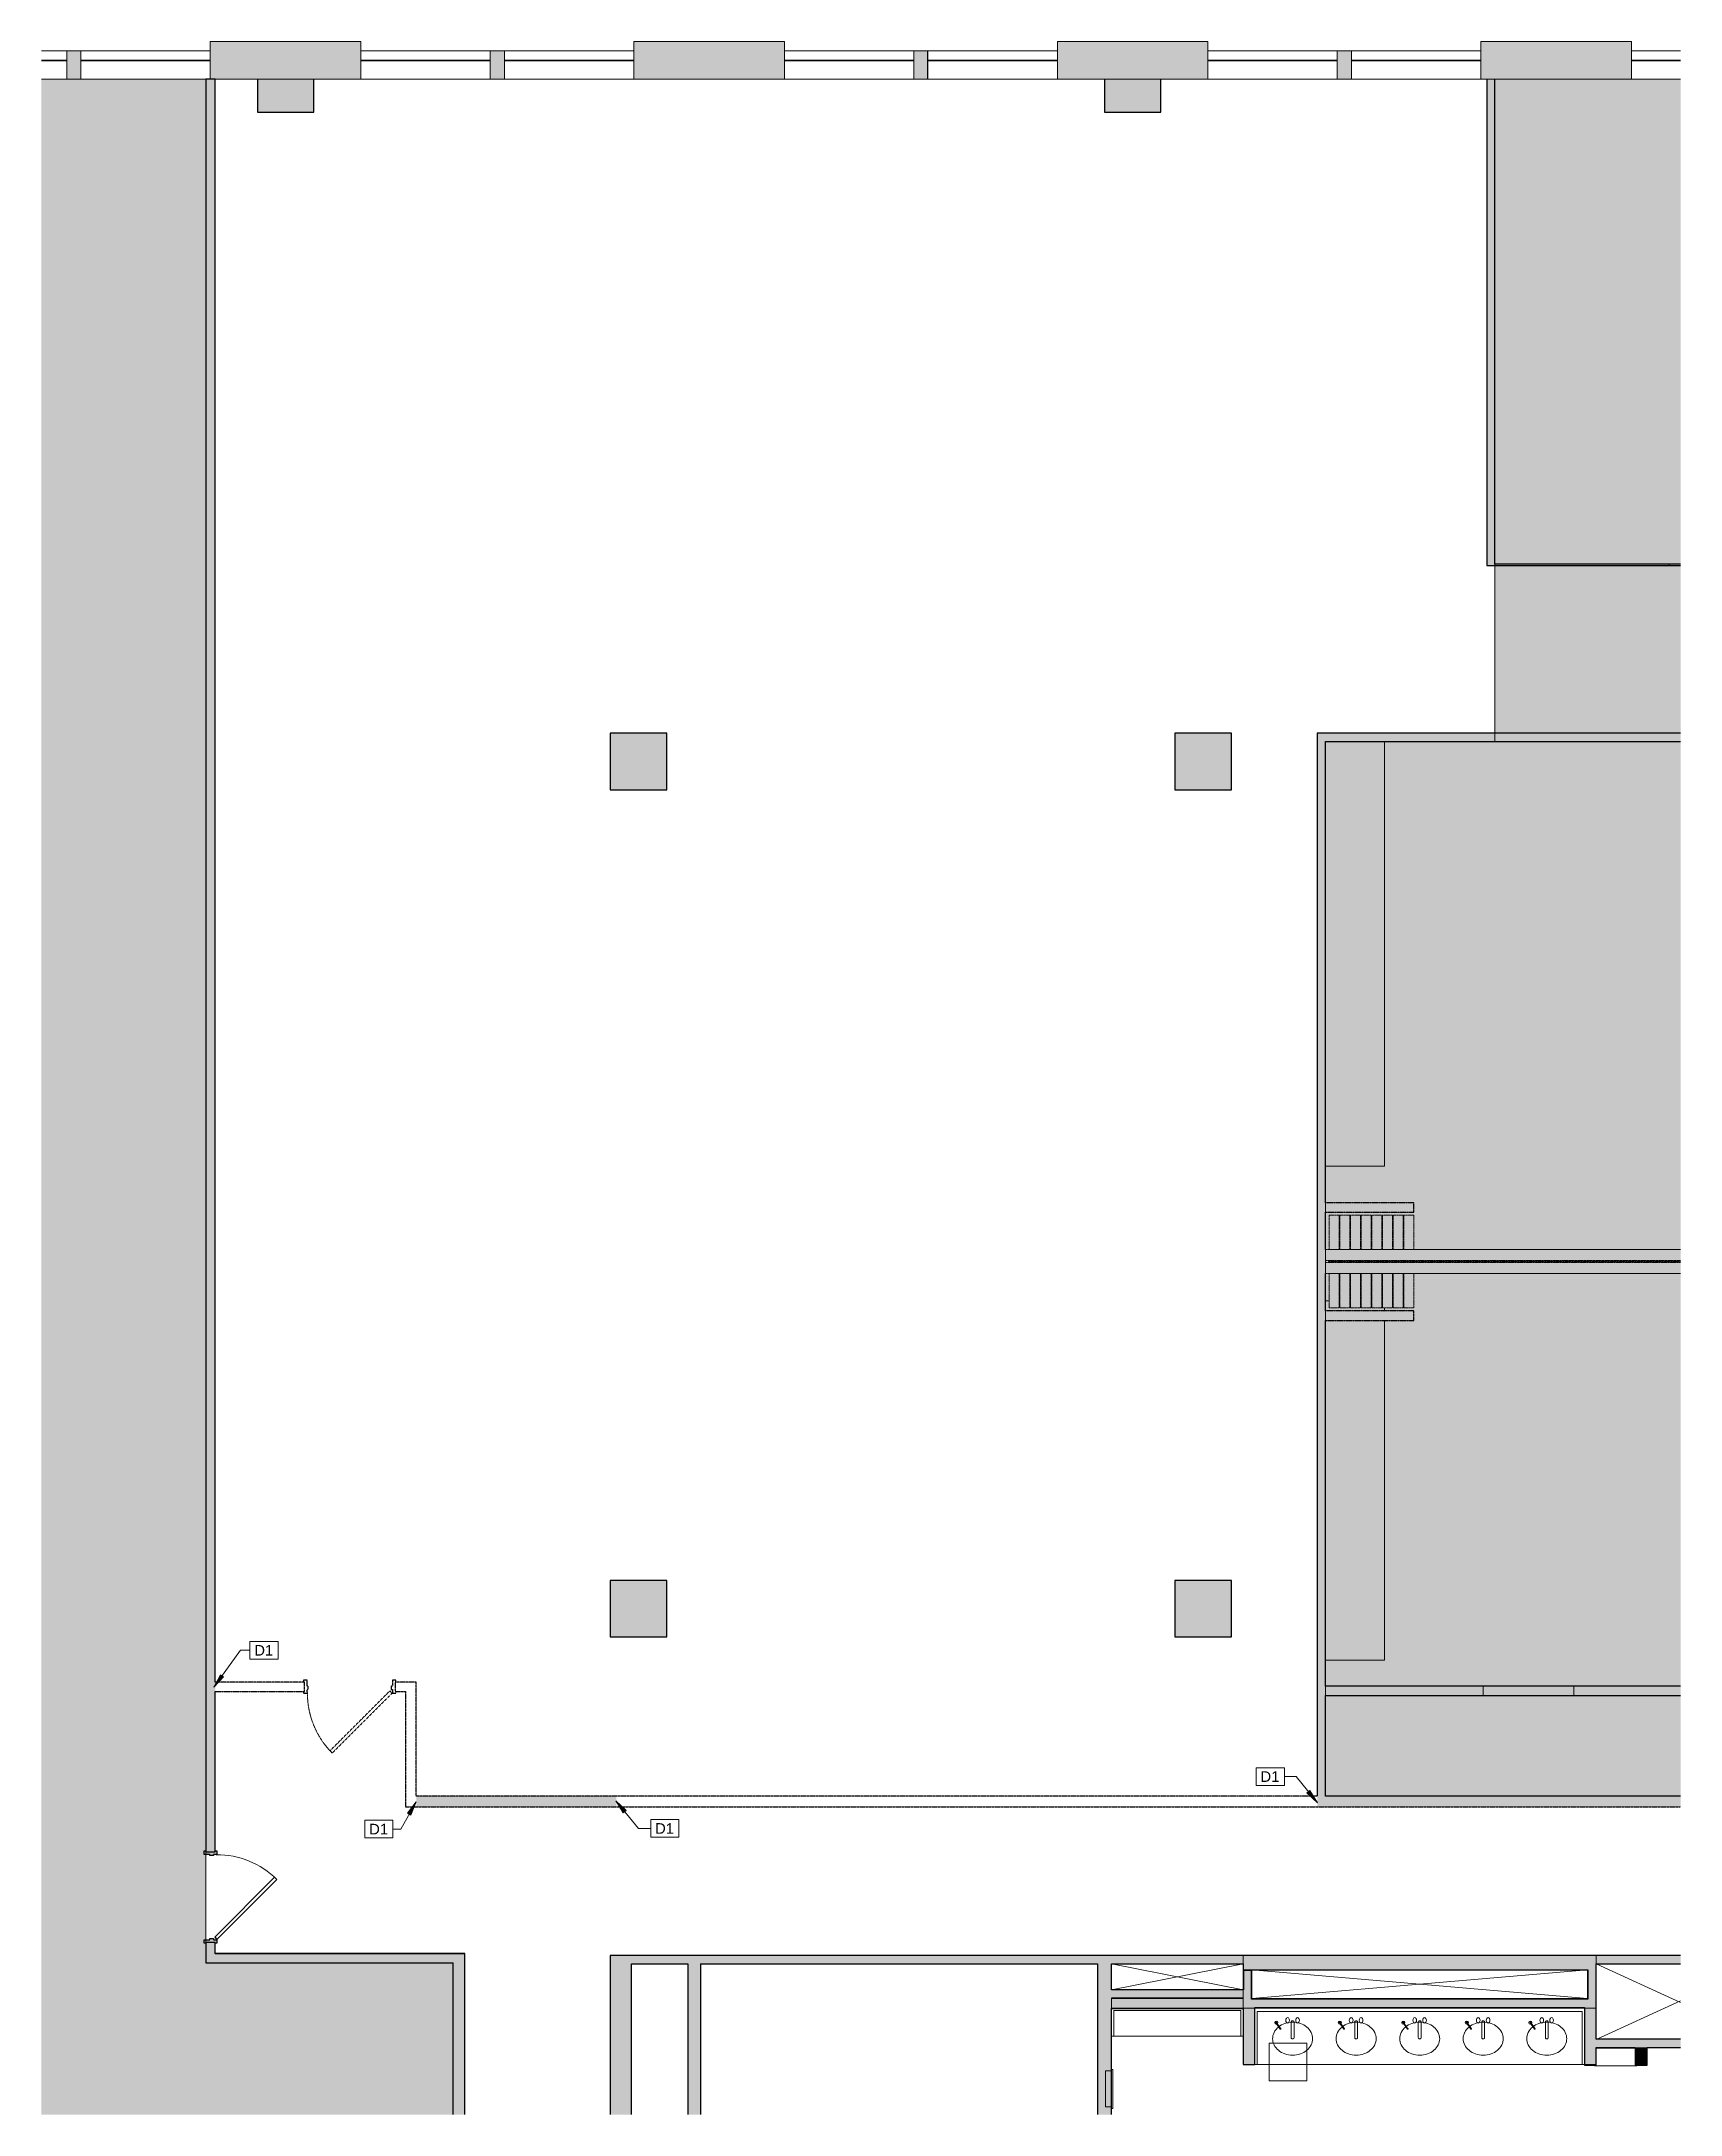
# Model space of a CAD drawing. Header units: inches. Extents: x 587 to 1284, y 1170 to 2052.
import ezdxf

# ---------------------------------------------------------------- set-up
doc = ezdxf.new("R2010")
doc.units = ezdxf.units.IN
doc.header["$MEASUREMENT"] = 0
doc.linetypes.add('Demolished', pattern=[0.1875, 0.125, -0.0625])
for name, color, linetype, lineweight in [('A-ANNO-KEYN', 231, 'Continuous', 9), ('A-DETL', 90, 'Continuous', 9), ('A-DETL-GENF', 92, 'Continuous', 9), ('A-DOOR', 31, 'Continuous', 18), ('A-WALL', 113, 'Continuous', 18), ('A-WALL-PATT', 111, 'Continuous', 18), ('B-CL', 7, 'Continuous', 9), ('CORE', 7, 'Continuous', 9), ('CORRIDOR', 7, 'Continuous', 9), ('I-WALL', 2, 'Continuous', 18), ('Q-CASE', 31, 'Continuous', 18), ('Q-SPCQ', 91, 'Demolished', 9), ('Q-SPCQ-HDLN', 91, 'Demolished', 9), ('S-COLS', 52, 'Continuous', 18), ('Victor Bldg - 7th Floor_LINK_dwg', 8, 'Continuous', 9), ('WINDOWS', 7, 'Continuous', 9)]:
    doc.layers.add(name, color=color, linetype=linetype, lineweight=lineweight)
doc.styles.add('Arial', font='arial.ttf', dxfattribs={"height": 4.5})

# ---------------------------------------------------------------- blocks, each defined once
blk = doc.blocks.new('Concrete-Rectangular-Column - 24_ x 24_-6972613-Level XX  DEMOLITION')
at = {"layer": 'S-COLS', "lineweight": 9}
blk.add_hatch(color=7, dxfattribs=at).paths.add_polyline_path([(12, -12), (12, 2), (-12, 2), (-12, -12)], flags=0)
at = {"layer": 'S-COLS', "color": 8, "lineweight": 30}
for p, q in [((-12, 2), (-12, -12)), ((12, -12), (12, 2)), ((-12, -12), (12, -12))]:
    blk.add_line(p, q, dxfattribs=at)
blk = doc.blocks.new('Concrete-Rectangular-Column - 24_ x 24_-V1-Level XX  DEMOLITION')
at = {"layer": 'S-COLS', "lineweight": 9}
blk.add_hatch(color=7, dxfattribs=at).paths.add_polyline_path([(-12, -12), (12, -12), (12, 12), (-12, 12)], flags=0)
at = {"layer": 'S-COLS', "color": 8, "lineweight": 30}
for p, q in [((12, 12), (-12, 12)), ((-12, 12), (-12, -12)), ((12, -12), (12, 12)), ((-12, -12), (12, -12))]:
    blk.add_line(p, q, dxfattribs=at)
blk = doc.blocks.new('Door - Single - Solid Door-6976403-Level XX  DEMOLITION')
at = {"layer": 'A-DOOR'}
h = blk.add_hatch(color=250, dxfattribs=at)
h.paths.add_polyline_path([(-15.63, 2.49), (-15.63, 1.91), (-15.26, 1.91), (-15.26, -2.09), (-15.63, -2.09), (-15.63, -2.84), (-14.13, -2.84), (-14.13, -1.34), (-13.63, -1.34), (-13.63, 0.16), (-14.13, 0.16), (-14.13, 2.66), (-15.63, 2.66)], flags=0)
h.paths.add_polyline_path([(21.62, -1.01), (21.62, -1.34), (22.12, -1.34), (22.12, -2.84), (23.62, -2.84), (23.62, -2.09), (23.24, -2.09), (23.24, 1.91), (23.62, 1.91), (23.62, 2.66), (22.12, 2.66), (22.12, 0.16), (21.62, 0.16), (21.62, -0.62)], flags=0)
at = {"layer": 'A-DOOR', "color": 8, "lineweight": 30}
for p, q in [((-15.63, 2.66), (-14.13, 2.66)), ((-15.63, 1.91), (-15.63, 2.66)), ((-14.13, 2.66), (-14.13, 0.16)), ((-14.13, 0.16), (-13.63, 0.16)), ((-13.63, 0.16), (-13.63, -1.34)), ((21.62, 0.16), (22.12, 0.16)), ((21.62, -1.34), (21.62, 0.16)), ((22.12, 2.66), (23.62, 2.66)), ((22.12, 0.16), (22.12, 2.66)), ((23.62, 2.66), (23.62, 1.91)), ((-15.63, -2.84), (-15.63, -2.09)), ((-14.13, -2.84), (-15.63, -2.84)), ((-14.13, -1.34), (-14.13, -2.84)), ((-13.63, -1.34), (-14.13, -1.34)), ((-13.03, -1.87), (-14.01, -2.84)), ((-14.01, -2.84), (11.45, -28.29)), ((12.42, -27.32), (-13.03, -1.87)), ((22.12, -1.34), (21.62, -1.34)), ((22.12, -2.84), (22.12, -1.34)), ((23.62, -2.84), (22.12, -2.84)), ((23.62, -2.09), (23.62, -2.84)), ((11.45, -28.29), (12.42, -27.32))]:
    blk.add_line(p, q, dxfattribs=at)
at = {"layer": 'A-DOOR', "lineweight": 9}
blk.add_arc((-14.01, -2.84), 36, 315, 0.5, dxfattribs=at)
blk = doc.blocks.new('Door - Single - Solid Door-6976301-Level XX  DEMOLITION')
at = {"layer": 'A-DOOR', "color": 10, "linetype": 'Demolished', "lineweight": 30}
for p, q in [((-14.01, 2.84), (11.45, 28.29)), ((12.42, 27.32), (-13.03, 1.87)), ((11.45, 28.29), (12.42, 27.32)), ((-15.63, 2.84), (-15.63, 2.09)), ((-14.13, 2.84), (-15.63, 2.84)), ((-14.13, 1.34), (-14.13, 2.84)), ((-13.63, 1.34), (-14.13, 1.34)), ((-13.03, 1.87), (-14.01, 2.84)), ((-13.63, -0.16), (-13.63, 1.34)), ((22.12, 1.34), (21.62, 1.34)), ((21.62, 1.34), (21.62, -0.16)), ((23.62, 2.84), (22.12, 2.84)), ((22.12, 2.84), (22.12, 1.34)), ((23.62, 2.09), (23.62, 2.84)), ((-15.63, -1.91), (-15.63, -2.66)), ((-15.63, -2.66), (-14.13, -2.66)), ((-14.13, -2.66), (-14.13, -0.16)), ((-14.13, -0.16), (-13.63, -0.16)), ((21.62, -0.16), (22.12, -0.16)), ((22.12, -0.16), (22.12, -2.66)), ((22.12, -2.66), (23.62, -2.66)), ((23.62, -2.66), (23.62, -1.91))]:
    blk.add_line(p, q, dxfattribs=at)
at = {"layer": 'A-DOOR', "color": 7, "linetype": 'Demolished', "lineweight": 9}
blk.add_arc((-14.01, 2.84), 36, 359.5, 45, dxfattribs=at)
blk = doc.blocks.new('W- Folding_Partition - Modernfold 942-7548642-Level XX  DEMOLITION')
at = {"layer": 'Q-SPCQ', "color": 7}
for p, q in [((-50.75, 15.66), (-55, 15.66)), ((-55, 15.66), (-55, 1.12)), ((-50.75, 1.12), (-50.75, 15.66)), ((-46.25, 15.66), (-50.5, 15.66)), ((-50.5, 15.66), (-50.5, 1.12)), ((-46.25, 1.12), (-46.25, 15.66)), ((-41.67, 15.66), (-45.92, 15.66)), ((-45.92, 15.66), (-45.92, 1.12)), ((-41.67, 1.12), (-41.67, 15.66)), ((-37.17, 15.66), (-41.42, 15.66)), ((-41.42, 15.66), (-41.42, 1.12)), ((-37.17, 1.12), (-37.17, 15.66)), ((-32.58, 15.66), (-36.83, 15.66)), ((-36.83, 15.66), (-36.83, 1.12)), ((-32.58, 1.12), (-32.58, 15.66)), ((-28.08, 15.66), (-32.33, 15.66)), ((-32.33, 15.66), (-32.33, 1.12)), ((-28.08, 1.12), (-28.08, 15.66)), ((-23.5, 15.66), (-27.75, 15.66)), ((-27.75, 15.66), (-27.75, 1.12)), ((-23.5, 1.12), (-23.5, 15.66)), ((-19, 15.66), (-23.25, 15.66)), ((-23.25, 15.66), (-23.25, 1.12)), ((-19, 1.12), (-19, 15.66)), ((-168.37, 1.12), (-17.5, 1.12)), ((-17.5, 1.12), (-17.5, -3.63)), ((-17.5, -3.63), (-168.37, -3.63)), ((-168.37, -4.38), (-17.5, -4.38)), ((-55, -3.63), (-55, -4.38)), ((-50.75, -4.38), (-50.75, -3.63)), ((-50.5, -3.63), (-50.5, -4.38)), ((-46.25, -4.38), (-46.25, -3.63)), ((-45.92, -3.63), (-45.92, -4.38)), ((-41.67, -4.38), (-41.67, -3.63)), ((-41.42, -3.63), (-41.42, -4.38)), ((-37.17, -4.38), (-37.17, -3.63)), ((-36.83, -3.63), (-36.83, -4.38)), ((-32.58, -4.38), (-32.58, -3.63)), ((-32.33, -3.63), (-32.33, -4.38)), ((-28.08, -4.38), (-28.08, -3.63)), ((-27.75, -3.63), (-27.75, -4.38)), ((-23.5, -4.38), (-23.5, -3.63)), ((-23.25, -3.63), (-23.25, -4.38)), ((-19, -4.38), (-19, -3.63)), ((-18.75, -3.63), (-18.75, -4.38)), ((-17.5, -4.38), (-17.5, -3.63)), ((-17.5, -4.38), (-17.5, -9.13)), ((-168.37, -9.13), (-17.5, -9.13)), ((-55, -9.13), (-55, -23.66)), ((-50.75, -23.66), (-50.75, -9.13)), ((-50.5, -9.13), (-50.5, -23.66)), ((-46.25, -23.66), (-46.25, -9.13)), ((-45.92, -9.13), (-45.92, -23.66)), ((-41.67, -23.66), (-41.67, -9.13)), ((-41.42, -9.13), (-41.42, -23.66)), ((-37.17, -23.66), (-37.17, -9.13)), ((-36.83, -9.13), (-36.83, -23.66)), ((-32.58, -23.66), (-32.58, -9.13)), ((-32.33, -9.13), (-32.33, -23.66)), ((-28.08, -23.66), (-28.08, -9.13)), ((-27.75, -9.13), (-27.75, -23.66)), ((-23.5, -23.66), (-23.5, -9.13)), ((-23.25, -9.13), (-23.25, -23.66)), ((-19, -23.66), (-19, -9.13)), ((-55, -23.66), (-50.75, -23.66)), ((-50.5, -23.66), (-46.25, -23.66)), ((-45.92, -23.66), (-41.67, -23.66)), ((-41.42, -23.66), (-37.17, -23.66)), ((-36.83, -23.66), (-32.58, -23.66)), ((-32.33, -23.66), (-28.08, -23.66)), ((-27.75, -23.66), (-23.5, -23.66)), ((-23.25, -23.66), (-19, -23.66))]:
    blk.add_line(p, q, dxfattribs=at)
at = {"layer": 'Q-SPCQ-HDLN', "color": 7}
for p, q in [((-19, 1.12), (-168.37, 1.12)), ((-19, -4), (-168.37, -4)), ((-19, -9.13), (-168.37, -9.13))]:
    blk.add_line(p, q, dxfattribs=at)
blk = doc.blocks.new('C-Counter Top - ADJ HEIGHT-7620416-Level XX  DEMOLITION')
at = {"layer": 'Q-CASE', "lineweight": 9}
for p, q in [((-47.26, 0), (-47.26, -25)), ((-47.26, -25), (133.25, -25))]:
    blk.add_line(p, q, dxfattribs=at)
blk = doc.blocks.new('C-Counter Top - ADJ HEIGHT-7620474-Level XX  DEMOLITION')
at = {"layer": 'Q-CASE', "lineweight": 9}
for p, q in [((-47.26, 0), (-47.26, -25)), ((105.46, -1.5), (105.46, 0)), ((105.46, -6), (105.46, -5.75)), ((105.46, -10.58), (105.46, -10.25)), ((105.46, -15.08), (105.46, -14.83)), ((-47.26, -25), (97.21, -25)), ((101.21, -25), (102.55, -25)), ((105.46, -19.67), (105.46, -19.33)), ((105.46, -24.17), (105.46, -23.92))]:
    blk.add_line(p, q, dxfattribs=at)
blk = doc.blocks.new('Victor Bldg - 7th Floor_LINK_dwg_AH13F-7747248-Level XX  DEMOLITION')
at = {"layer": 'CORE'}
for p, q in [((1118.42, 1209.86), (1118.42, 1203.17)), ((1119.29, 1210.31), (1118.72, 1210.31)), ((1119.59, 1203.17), (1119.59, 1209.86)), ((1118.72, 1202.72), (1119.29, 1202.72))]:
    blk.add_line(p, q, dxfattribs=at)
for centre in [(1116.88, 1210.53), (1121.08, 1210.53)]:
    blk.add_ellipse(centre, major_axis=(0, 1.17), ratio=0.666667, dxfattribs=at)
for centre, start_param, end_param in [((1118.72, 1209.86), 0, 1.570796), ((1119.29, 1209.86), 4.712389, 6.283185), ((1118.72, 1203.17), 1.570796, 3.141593), ((1119.29, 1203.17), 3.141593, 4.712389)]:
    blk.add_ellipse(centre, major_axis=(0, 0.45), ratio=0.666667, start_param=start_param, end_param=end_param, dxfattribs=at)
blk = doc.blocks.new('Victor Bldg - 7th Floor_LINK_dwg_AH13F-7747249-Level XX  DEMOLITION')
at = {"layer": 'CORE'}
for p, q in [((1145.42, 1209.86), (1145.42, 1203.17)), ((1146.29, 1210.31), (1145.72, 1210.31)), ((1146.59, 1203.17), (1146.59, 1209.86)), ((1145.72, 1202.72), (1146.29, 1202.72))]:
    blk.add_line(p, q, dxfattribs=at)
for centre in [(1143.88, 1210.53), (1148.08, 1210.53)]:
    blk.add_ellipse(centre, major_axis=(0, 1.17), ratio=0.666667, dxfattribs=at)
for centre, start_param, end_param in [((1145.72, 1209.86), 0, 1.570796), ((1146.29, 1209.86), 4.712389, 6.283185), ((1145.72, 1203.17), 1.570796, 3.141593), ((1146.29, 1203.17), 3.141593, 4.712389)]:
    blk.add_ellipse(centre, major_axis=(0, 0.45), ratio=0.666667, start_param=start_param, end_param=end_param, dxfattribs=at)
blk = doc.blocks.new('Victor Bldg - 7th Floor_LINK_dwg_AH13F-7747250-Level XX  DEMOLITION')
at = {"layer": 'CORE'}
for p, q in [((1172.42, 1209.86), (1172.42, 1203.17)), ((1173.29, 1210.31), (1172.72, 1210.31)), ((1173.59, 1203.17), (1173.59, 1209.86)), ((1172.72, 1202.72), (1173.29, 1202.72))]:
    blk.add_line(p, q, dxfattribs=at)
for centre in [(1170.88, 1210.53), (1175.08, 1210.53)]:
    blk.add_ellipse(centre, major_axis=(0, 1.17), ratio=0.666667, dxfattribs=at)
for centre, start_param, end_param in [((1172.72, 1209.86), 0, 1.570796), ((1173.29, 1209.86), 4.712389, 6.283185), ((1172.72, 1203.17), 1.570796, 3.141593), ((1173.29, 1203.17), 3.141593, 4.712389)]:
    blk.add_ellipse(centre, major_axis=(0, 0.45), ratio=0.666667, start_param=start_param, end_param=end_param, dxfattribs=at)
blk = doc.blocks.new('Victor Bldg - 7th Floor_LINK_dwg_AH13F-7747251-Level XX  DEMOLITION')
at = {"layer": 'CORE'}
for p, q in [((1226.42, 1209.86), (1226.42, 1203.17)), ((1227.29, 1210.31), (1226.72, 1210.31)), ((1227.59, 1203.17), (1227.59, 1209.86)), ((1226.72, 1202.72), (1227.29, 1202.72))]:
    blk.add_line(p, q, dxfattribs=at)
for centre in [(1224.88, 1210.53), (1229.08, 1210.53)]:
    blk.add_ellipse(centre, major_axis=(0, 1.17), ratio=0.666667, dxfattribs=at)
for centre, start_param, end_param in [((1226.72, 1209.86), 0, 1.570796), ((1227.29, 1209.86), 4.712389, 6.283185), ((1226.72, 1203.17), 1.570796, 3.141593), ((1227.29, 1203.17), 3.141593, 4.712389)]:
    blk.add_ellipse(centre, major_axis=(0, 0.45), ratio=0.666667, start_param=start_param, end_param=end_param, dxfattribs=at)
blk = doc.blocks.new('Victor Bldg - 7th Floor_LINK_dwg_AH13F-7747252-Level XX  DEMOLITION')
at = {"layer": 'CORE'}
for p, q in [((1199.42, 1209.86), (1199.42, 1203.17)), ((1200.29, 1210.31), (1199.72, 1210.31)), ((1200.59, 1203.17), (1200.59, 1209.86)), ((1199.72, 1202.72), (1200.29, 1202.72))]:
    blk.add_line(p, q, dxfattribs=at)
for centre in [(1197.88, 1210.53), (1202.08, 1210.53)]:
    blk.add_ellipse(centre, major_axis=(0, 1.17), ratio=0.666667, dxfattribs=at)
for centre, start_param, end_param in [((1199.72, 1209.86), 0, 1.570796), ((1200.29, 1209.86), 4.712389, 6.283185), ((1199.72, 1203.17), 1.570796, 3.141593), ((1200.29, 1203.17), 3.141593, 4.712389)]:
    blk.add_ellipse(centre, major_axis=(0, 0.45), ratio=0.666667, start_param=start_param, end_param=end_param, dxfattribs=at)
blk = doc.blocks.new('Victor Bldg - 7th Floor_LINK_dwg-6972240-Level XX  DEMOLITION')
at = {"layer": 'B-CL'}
blk.add_line((1063, 2021.5), (1039, 2021.5), dxfattribs=at)
at = {"layer": 'B-CL', "flags": 128}
blk.add_lwpolyline([(703, 2035.5), (703, 2021.5), (679, 2021.5), (679, 2035.5)], dxfattribs=at)
for points in [[(829, 1757.5), (853, 1757.5), (853, 1733.5), (829, 1733.5)], [(1069, 1757.5), (1093, 1757.5), (1093, 1733.5), (1069, 1733.5)], [(829, 1397.5), (853, 1397.5), (853, 1373.5), (829, 1373.5)], [(1069, 1397.5), (1093, 1397.5), (1093, 1373.5), (1069, 1373.5)]]:
    blk.add_lwpolyline(points, close=True, dxfattribs=at)
at = {"layer": 'CORE'}
for p, q in [((1039, 2021.5), (1039, 2035.5)), ((1063, 2035.5), (1063, 2021.5)), ((1244.38, 1219.75), (1244.38, 1232)), ((1283.87, 1218.87), (1248, 1202.44)), ((1111.92, 1209.47), (1113.76, 1206.79)), ((1112.18, 1209.63), (1114.03, 1206.95)), ((1138.92, 1209.47), (1140.76, 1206.79)), ((1139.18, 1209.63), (1141.03, 1206.95)), ((1165.92, 1209.47), (1167.76, 1206.79)), ((1166.18, 1209.63), (1168.03, 1206.95)), ((1192.92, 1209.47), (1194.76, 1206.79)), ((1193.18, 1209.63), (1195.03, 1206.95)), ((1219.92, 1209.47), (1221.76, 1206.79)), ((1220.18, 1209.63), (1222.03, 1206.95)), ((1098, 1203.75), (1042, 1203.75))]:
    blk.add_line(p, q, dxfattribs=at)
at = {"layer": 'CORE', "flags": 128}
for points in [[(1283.87, 1238), (1248, 1238), (1098, 1238), (829, 1238), (829, 1170.48)], [(862, 1170.48), (862, 1234.5), (838, 1234.5), (838, 1170.48)], [(867.38, 1170.48), (867.38, 1234.5), (1036, 1234.5), (1036, 1170.48)], [(1042, 1234.5), (1042, 1223.5), (1098, 1223.5), (1042, 1234.5), (1098, 1234.5), (1042, 1223.5)], [(1248, 1238), (1248, 1215.75), (1098, 1215.75), (1098, 1238)], [(1283.87, 1218.1), (1248, 1234.5), (1283.87, 1234.5)], [(1101.63, 1219.75), (1244.38, 1219.75), (1101.63, 1232), (1244.38, 1232), (1101.63, 1219.75), (1101.63, 1232)], [(1098, 1220), (1042, 1220), (1042, 1170.48)], [(1103, 1191.75), (1103, 1215.75), (1103, 1191.75), (1098, 1191.75), (1098, 1215.75), (1042, 1215.75)], [(1097, 1203.75), (1097, 1214.75), (1043, 1214.75), (1043, 1203.75)], [(1243, 1191.75), (1103, 1191.75), (1098, 1191.75), (1098, 1215.75)], [(1104, 1191.75), (1104, 1214.25), (1242, 1214.25), (1242, 1191.75)], [(1243, 1215.75), (1243, 1191.75), (1248, 1191.75), (1248, 1199), (1264.62, 1199), (1264.62, 1191.75), (1269.62, 1191.75)], [(1248, 1215.75), (1248, 1202.5), (1283.87, 1202.5)], [(1248, 1191.75), (1248, 1198.69), (1264.62, 1198.69), (1264.62, 1191.75)], [(1283.87, 1199), (1269.62, 1199), (1269.62, 1191.75)], [(1042, 1189.69), (1042.56, 1189.69), (1042.56, 1173.07), (1042, 1173.07)], [(1247.31, 1191.75), (1247.31, 1191.19), (1265.31, 1191.19), (1265.31, 1191.75)]]:
    blk.add_lwpolyline(points, dxfattribs=at)
for points in [[(1109, 1184.75), (1125, 1184.75), (1125, 1200.75), (1109, 1200.75)], [(1039.5, 1189.01), (1042, 1189.01), (1042, 1173.76), (1039.5, 1173.76)]]:
    blk.add_lwpolyline(points, close=True, dxfattribs=at)
at = {"layer": 'CORE'}
for centre in [(1112.05, 1209.55), (1139.05, 1209.55), (1166.05, 1209.55), (1193.05, 1209.55), (1220.05, 1209.55)]:
    blk.add_circle(centre, 0.667, dxfattribs=at)
for centre, radius, start, end in [((1117.61, 1202.07), 7.26, 129.47246, 153.29881), ((1112.05, 1209.55), 0.167, 11.68289, 236.84227), ((1118.45, 1201.04), 8.59, 108.83538, 129.47246), ((1113.9, 1206.86), 0.167, 192.19142, 57.3508), ((1119, 1199.43), 10.29, 90, 108.83538), ((1119, 1199.43), 10.29, 71.16462, 90), ((1119.55, 1201.04), 8.59, 50.52754, 71.16462), ((1120.39, 1202.07), 7.26, 26.70119, 50.52754), ((1144.61, 1202.07), 7.26, 129.47246, 153.29881), ((1139.05, 1209.55), 0.167, 11.68289, 236.84227), ((1145.45, 1201.04), 8.59, 108.83538, 129.47246), ((1140.9, 1206.86), 0.167, 192.19142, 57.3508), ((1146, 1199.43), 10.29, 90, 108.83538), ((1146, 1199.43), 10.29, 71.16462, 90), ((1146.55, 1201.04), 8.59, 50.52754, 71.16462), ((1147.39, 1202.07), 7.26, 26.70119, 50.52754), ((1171.61, 1202.07), 7.26, 129.47246, 153.29881), ((1166.05, 1209.55), 0.167, 11.68289, 236.84227), ((1172.45, 1201.04), 8.59, 108.83538, 129.47246), ((1167.9, 1206.86), 0.167, 192.19142, 57.3508), ((1173, 1199.43), 10.29, 90, 108.83538), ((1173, 1199.43), 10.29, 71.16462, 90), ((1173.55, 1201.04), 8.59, 50.52754, 71.16462), ((1174.39, 1202.07), 7.26, 26.70119, 50.52754), ((1198.61, 1202.07), 7.26, 129.47246, 153.29881), ((1193.05, 1209.55), 0.167, 11.68289, 236.84227), ((1199.45, 1201.04), 8.59, 108.83538, 129.47246), ((1194.9, 1206.86), 0.167, 192.19142, 57.3508), ((1200, 1199.43), 10.29, 90, 108.83538), ((1200, 1199.43), 10.29, 71.16462, 90), ((1200.55, 1201.04), 8.59, 50.52754, 71.16462), ((1201.39, 1202.07), 7.26, 26.70119, 50.52754), ((1225.61, 1202.07), 7.26, 129.47246, 153.29881), ((1220.05, 1209.55), 0.167, 11.68289, 236.84227), ((1226.45, 1201.04), 8.59, 108.83538, 129.47246), ((1221.9, 1206.86), 0.167, 192.19142, 57.3508), ((1227, 1199.43), 10.29, 90, 108.83538), ((1227, 1199.43), 10.29, 71.16462, 90), ((1227.55, 1201.04), 8.59, 50.52754, 71.16462), ((1228.39, 1202.07), 7.26, 26.70119, 50.52754), ((1116.3, 1202.72), 5.8, 153.29881, 180), ((1116.3, 1202.72), 5.8, 180, 206.70119), ((1117.61, 1203.38), 7.26, 206.70119, 230.52754), ((1120.39, 1203.38), 7.26, 309.47246, 333.29881), ((1121.7, 1202.72), 5.8, 0, 26.70119), ((1121.7, 1202.72), 5.8, 333.29881, 0), ((1143.3, 1202.72), 5.8, 153.29881, 180), ((1143.3, 1202.72), 5.8, 180, 206.70119), ((1144.61, 1203.38), 7.26, 206.70119, 230.52754), ((1147.39, 1203.38), 7.26, 309.47246, 333.29881), ((1148.7, 1202.72), 5.8, 0, 26.70119), ((1148.7, 1202.72), 5.8, 333.29881, 0), ((1170.3, 1202.72), 5.8, 153.29881, 180), ((1170.3, 1202.72), 5.8, 180, 206.70119), ((1171.61, 1203.38), 7.26, 206.70119, 230.52754), ((1174.39, 1203.38), 7.26, 309.47246, 333.29881), ((1175.7, 1202.72), 5.8, 0, 26.70119), ((1175.7, 1202.72), 5.8, 333.29881, 0), ((1197.3, 1202.72), 5.8, 153.29881, 180), ((1197.3, 1202.72), 5.8, 180, 206.70119), ((1198.61, 1203.38), 7.26, 206.70119, 230.52754), ((1201.39, 1203.38), 7.26, 309.47246, 333.29881), ((1202.7, 1202.72), 5.8, 0, 26.70119), ((1202.7, 1202.72), 5.8, 333.29881, 0), ((1224.3, 1202.72), 5.8, 153.29881, 180), ((1224.3, 1202.72), 5.8, 180, 206.70119), ((1225.61, 1203.38), 7.26, 206.70119, 230.52754), ((1228.39, 1203.38), 7.26, 309.47246, 333.29881), ((1229.7, 1202.72), 5.8, 0, 26.70119), ((1229.7, 1202.72), 5.8, 333.29881, 0), ((1118.45, 1204.4), 8.59, 230.52754, 251.16462), ((1119, 1206.02), 10.29, 251.16462, 270), ((1119, 1206.02), 10.29, 270, 288.83538), ((1119.55, 1204.4), 8.59, 288.83538, 309.47246), ((1145.45, 1204.4), 8.59, 230.52754, 251.16462), ((1146, 1206.02), 10.29, 251.16462, 270), ((1146, 1206.02), 10.29, 270, 288.83538), ((1146.55, 1204.4), 8.59, 288.83538, 309.47246), ((1172.45, 1204.4), 8.59, 230.52754, 251.16462), ((1173, 1206.02), 10.29, 251.16462, 270), ((1173, 1206.02), 10.29, 270, 288.83538), ((1173.55, 1204.4), 8.59, 288.83538, 309.47246), ((1199.45, 1204.4), 8.59, 230.52754, 251.16462), ((1200, 1206.02), 10.29, 251.16462, 270), ((1200, 1206.02), 10.29, 270, 288.83538), ((1200.55, 1204.4), 8.59, 288.83538, 309.47246), ((1226.45, 1204.4), 8.59, 230.52754, 251.16462), ((1227, 1206.02), 10.29, 251.16462, 270), ((1227, 1206.02), 10.29, 270, 288.83538), ((1227.55, 1204.4), 8.59, 288.83538, 309.47246)]:
    blk.add_arc(centre, radius, start, end, dxfattribs=at)
at = {"layer": 'CORRIDOR'}
blk.add_line((661.06, 1238.77), (661.06, 1243.29), dxfattribs=at)
at = {"layer": 'CORRIDOR', "flags": 128}
for points in [[(657.31, 1243.29), (657.31, 1235.02), (762.27, 1235.02), (762.27, 1170.48)], [(767.14, 1170.48), (767.14, 1238.77), (661.06, 1238.77)]]:
    blk.add_lwpolyline(points, dxfattribs=at)
at = {"layer": 'WINDOWS'}
for p, q in [((598, 2047.5), (587.24, 2047.5)), ((659, 2047.5), (604, 2047.5)), ((778, 2047.5), (723, 2047.5)), ((839, 2047.5), (784, 2047.5)), ((958, 2047.5), (903, 2047.5)), ((1019, 2047.5), (963.75, 2047.5)), ((1138, 2047.5), (1083, 2047.5)), ((1199, 2047.5), (1144, 2047.5)), ((1283.87, 2047.5), (1263, 2047.5)), ((598, 2043.5), (587.24, 2043.5)), ((598, 2043.25), (587.24, 2043.25)), ((598, 2035.5), (587.24, 2035.5)), ((659, 2043.5), (604, 2043.5)), ((659, 2043.25), (604, 2043.25)), ((659, 2035.5), (604, 2035.5)), ((778, 2043.5), (723, 2043.5)), ((778, 2043.25), (723, 2043.25)), ((778, 2035.5), (723, 2035.5)), ((839, 2043.5), (784, 2043.5)), ((839, 2043.25), (784, 2043.25)), ((839, 2035.5), (784, 2035.5)), ((958, 2043.5), (903, 2043.5)), ((958, 2043.25), (903, 2043.25)), ((958, 2035.5), (903, 2035.5)), ((1019, 2035.5), (963.75, 2035.5)), ((1019, 2043.5), (964, 2043.5)), ((1019, 2043.25), (964, 2043.25)), ((1138, 2043.5), (1083, 2043.5)), ((1138, 2043.25), (1083, 2043.25)), ((1138, 2035.5), (1083, 2035.5)), ((1199, 2043.5), (1144, 2043.5)), ((1199, 2043.25), (1144, 2043.25)), ((1199, 2035.5), (1144, 2035.5)), ((1283.87, 2043.5), (1263, 2043.5)), ((1283.87, 2043.25), (1263, 2043.25)), ((1283.87, 2035.5), (1263, 2035.5))]:
    blk.add_line(p, q, dxfattribs=at)
at = {"layer": 'WINDOWS', "flags": 128}
blk.add_lwpolyline([(963.75, 2047.5), (964, 2047.5), (964, 2035.5), (963.75, 2035.5)], dxfattribs=at)
for name in ['Victor Bldg - 7th Floor_LINK_dwg_AH13F-7747248-Level XX  DEMOLITION', 'Victor Bldg - 7th Floor_LINK_dwg_AH13F-7747249-Level XX  DEMOLITION', 'Victor Bldg - 7th Floor_LINK_dwg_AH13F-7747250-Level XX  DEMOLITION', 'Victor Bldg - 7th Floor_LINK_dwg_AH13F-7747252-Level XX  DEMOLITION', 'Victor Bldg - 7th Floor_LINK_dwg_AH13F-7747251-Level XX  DEMOLITION']:
    blk.add_blockref(name, (0, 0))
blk = doc.blocks.new('Keynote Tag - Keynote Number - Boxed-135510-Level XX  DEMOLITION')
at = {"layer": 'A-ANNO-KEYN'}
for p, q in [((-0.125, -0.079), (-0.125, 0.078)), ((-0.125, 0.078), (0.125, 0.078)), ((0.125, 0.078), (0.125, -0.079)), ((-0.125, -0.079), (0.125, -0.079))]:
    blk.add_line(p, q, dxfattribs=at)

msp = doc.modelspace()

# ---------------------------------------------------------------- hatches: boundary and pattern name
at = {"layer": 'A-ANNO-KEYN'}
for points in [[(660.49, 1352.08), (664.64, 1356.48), (663.36, 1357.4)], [(1129.51, 1303.01), (1126.32, 1308.15), (1125.09, 1307.15)], [(746.49, 1303.37), (742.85, 1298.54), (744.22, 1297.76)], [(831.32, 1303.76), (834.54, 1298.64), (835.76, 1299.65)]]:
    msp.add_hatch(color=256, dxfattribs=at).paths.add_polyline_path(points, flags=0)
at = {"layer": 'A-DETL-GENF'}
h = msp.add_hatch(color=7, dxfattribs=at)
h.paths.add_polyline_path([(661.09, 2035.5), (723, 2035.5), (723, 2051.5), (659, 2051.5), (659, 2035.5)], flags=0)
h.paths.add_polyline_path([(598, 2035.5), (604, 2035.5), (604, 2047.5), (598, 2047.5)], flags=0)
h.paths.add_polyline_path([(1201.5, 2035.5), (1263, 2035.5), (1263, 2051.5), (1199, 2051.5), (1199, 2035.5)], flags=0)
h.paths.add_polyline_path([(1019, 2035.5), (1083, 2035.5), (1083, 2051.5), (1019, 2051.5), (1019, 2047.5)], flags=0)
h.paths.add_polyline_path([(958, 2035.5), (963.75, 2035.5), (963.75, 2047.5), (958, 2047.5)], flags=0)
h.paths.add_polyline_path([(839, 2035.5), (903, 2035.5), (903, 2051.5), (839, 2051.5), (839, 2047.5)], flags=0)
h.paths.add_polyline_path([(784, 2035.5), (784, 2047.5), (778, 2047.5), (778, 2035.5)], flags=0)
h.paths.add_polyline_path([(1144, 2035.5), (1144, 2047.5), (1138, 2047.5), (1138, 2035.5)], flags=0)
h = msp.add_hatch(color=9, dxfattribs=at)
h.paths.add_polyline_path([(587.24, 1170.48), (762.11, 1170.48), (762.11, 1234.9), (657.09, 1234.9), (657.09, 1243.27), (656.34, 1243.27), (656.34, 1244.77), (657.09, 1244.77), (657.09, 1281.02), (656.34, 1281.02), (656.34, 1282.52), (657.09, 1282.52), (657.09, 2035.5), (587.24, 2035.5), (587.24, 1183.56)], flags=0)
h.paths.add_polyline_path([(1205, 1305.78), (1283.87, 1305.78), (1283.87, 1348.53), (1238.5, 1348.53), (1238.5, 1352.53), (1283.87, 1352.53), (1283.87, 1754), (1133, 1754), (1133, 1352.53), (1200, 1352.53), (1200, 1348.53), (1133, 1348.53), (1133, 1305.78), (1200, 1305.78)], flags=0)
h.paths.add_polyline_path([(1283.87, 1757.5), (1283.87, 2035.5), (1205, 2035.5), (1205, 1829.31), (1279, 1829.31), (1279, 1828.81), (1205, 1828.81), (1205, 1757.5), (1279, 1757.5)], flags=0)
at = {"layer": 'A-WALL-PATT', "lineweight": 9}
h = msp.add_hatch(color=7, dxfattribs=at)
h.paths.add_polyline_path([(660.87, 1234.9), (661.09, 1234.9), (661.09, 1243.65), (657.09, 1243.65), (657.09, 1234.9)], flags=0)
h.paths.add_polyline_path([(657.09, 1282.15), (661.09, 1282.15), (661.09, 2035.43), (657.09, 2035.43), (657.09, 1284.02)], flags=0)
for points in [[(1201.5, 1828.83), (1205, 1828.83), (1205, 2035.5), (1201.5, 2035.5), (1201.5, 2035.43)], [(1205, 1828.81), (1279, 1828.81), (1279, 1829.31), (1205, 1829.31), (1205, 1828.83)], [(1129.5, 1305.78), (1133, 1305.78), (1133, 1757.5), (1129.5, 1757.5), (1129.5, 1397.57)], [(1201.5, 1754), (1201.5, 1757.5), (1133, 1757.5), (1133, 1754)], [(1283.87, 1754), (1283.87, 1757.5), (1201.5, 1757.5), (1201.5, 1754)], [(831.53, 1301.28), (831.53, 1305.78), (746.53, 1305.78), (746.53, 1301.28), (829, 1301.28)], [(1283.87, 1301.28), (1283.87, 1305.78), (1129.5, 1305.78), (1129.5, 1301.28), (1133, 1301.28)], [(762.11, 1234.9), (767.11, 1234.9), (767.11, 1238.9), (661.09, 1238.9), (661.09, 1234.9), (761.4, 1234.9)], [(767.11, 1170.48), (767.11, 1234.9), (762.11, 1234.9), (762.11, 1170.48)], [(829, 1170.48), (838, 1170.48), (838, 1238), (829, 1238)], [(1042, 1234.5), (1098, 1234.5), (1098, 1238), (838, 1238), (838, 1234.5), (1036, 1234.5)], [(861.94, 1170.48), (867.44, 1170.48), (867.44, 1234.5), (861.94, 1234.5)], [(1040.48, 1170.48), (1042, 1170.48), (1042, 1234.5), (1036, 1234.5), (1036, 1170.48)], [(1098, 1232), (1248, 1232), (1248, 1238), (1098, 1238), (1098, 1234.5)], [(1283.87, 1234.5), (1283.87, 1238), (1248, 1238), (1248, 1234.5)], [(1098.06, 1219.5), (1101.56, 1219.5), (1101.56, 1231.75), (1098.06, 1231.75), (1098.06, 1220)], [(1244.44, 1216), (1247.94, 1216), (1247.94, 1232), (1244.44, 1232), (1244.44, 1219.5)], [(1042, 1220), (1098.06, 1220), (1098.06, 1223.5), (1042, 1223.5)], [(1098, 1215.5), (1098.06, 1215.5), (1098.06, 1220), (1042, 1220), (1042, 1215.5)], [(1098.06, 1191.75), (1103, 1191.75), (1103, 1216), (1098.06, 1216), (1098.06, 1215.5), (1098, 1215.5), (1098, 1191.75)], [(1101.56, 1216), (1244.44, 1216), (1244.44, 1219.5), (1098.06, 1219.5), (1098.06, 1216)], [(1243, 1191.47), (1248, 1191.47), (1248, 1216), (1243, 1216)], [(1264.62, 1199), (1283.87, 1199), (1283.87, 1202.5), (1248, 1202.5), (1248, 1199), (1249.3, 1199)], [(1264.62, 1191.47), (1269.62, 1191.47), (1269.62, 1199), (1264.62, 1199)]]:
    msp.add_hatch(color=7, dxfattribs=at).paths.add_polyline_path(points, flags=0)
h = msp.add_hatch(color=7, dxfattribs=at)
h.paths.add_polyline_path([(1133, 1348.53), (1200, 1348.53), (1200, 1352.53), (1133, 1352.53)], flags=0)
h.paths.add_polyline_path([(1238.5, 1348.53), (1283.87, 1348.53), (1283.87, 1352.53), (1238.5, 1352.53)], flags=0)

# ---------------------------------------------------------------- linework, layer by layer
at = {"layer": 'A-ANNO-KEYN'}
for p, q in [((660.49, 1352.08), (671.84, 1367.77)), ((671.84, 1367.77), (675.85, 1367.77)), ((663.36, 1357.4), (660.49, 1352.08)), ((664.64, 1356.48), (663.36, 1357.4)), ((660.49, 1352.08), (664.64, 1356.48)), ((1120.44, 1314.08), (1115.48, 1314.08)), ((1129.51, 1303.01), (1120.44, 1314.08)), ((1126.32, 1308.15), (1125.09, 1307.15)), ((1125.09, 1307.15), (1129.51, 1303.01)), ((1129.51, 1303.01), (1126.32, 1308.15)), ((746.49, 1303.37), (739.93, 1291.77)), ((746.49, 1303.37), (742.85, 1298.54)), ((742.85, 1298.54), (744.22, 1297.76)), ((744.22, 1297.76), (746.49, 1303.37)), ((831.32, 1303.76), (834.54, 1298.64)), ((835.76, 1299.65), (831.32, 1303.76)), ((831.32, 1303.76), (841.03, 1292.06)), ((834.54, 1298.64), (835.76, 1299.65)), ((739.93, 1291.77), (736.65, 1291.77)), ((841.03, 1292.06), (846.17, 1292.06))]:
    msp.add_line(p, q, dxfattribs=at)
at = {"layer": 'A-DETL'}
for p, q in [((604, 2047.5), (598, 2047.5)), ((598, 2047.5), (598, 2035.5)), ((604, 2035.5), (604, 2047.5)), ((723, 2051.5), (659, 2051.5)), ((659, 2051.5), (659, 2035.5)), ((723, 2035.5), (723, 2051.5)), ((784, 2047.5), (778, 2047.5)), ((778, 2047.5), (778, 2035.5)), ((784, 2035.5), (784, 2047.5)), ((903, 2051.5), (839, 2051.5)), ((839, 2051.5), (839, 2035.5)), ((903, 2035.5), (903, 2051.5)), ((963.75, 2047.5), (958, 2047.5)), ((958, 2047.5), (958, 2035.5)), ((963.75, 2035.5), (963.75, 2047.5)), ((1083, 2051.5), (1019, 2051.5)), ((1019, 2051.5), (1019, 2035.5)), ((1083, 2035.5), (1083, 2051.5)), ((1144, 2047.5), (1138, 2047.5)), ((1138, 2047.5), (1138, 2035.5)), ((1144, 2035.5), (1144, 2047.5)), ((1263, 2051.5), (1199, 2051.5)), ((1199, 2051.5), (1199, 2035.5)), ((1263, 2035.5), (1263, 2051.5)), ((598, 2035.5), (587.24, 2035.5)), ((598, 2035.5), (604, 2035.5)), ((657.09, 2035.5), (604, 2035.5)), ((657.09, 1234.9), (657.09, 2035.5)), ((659, 2035.5), (723, 2035.5)), ((778, 2035.5), (784, 2035.5)), ((839, 2035.5), (903, 2035.5)), ((958, 2035.5), (963.75, 2035.5)), ((1019, 2035.5), (1083, 2035.5)), ((1138, 2035.5), (1144, 2035.5)), ((1199, 2035.5), (1263, 2035.5)), ((1205, 2035.5), (1205, 1754)), ((1283.87, 2035.5), (1263, 2035.5)), ((1205, 1754), (1133, 1754)), ((1133, 1754), (1133, 1305.78)), ((1133, 1305.78), (1283.87, 1305.78)), ((762.11, 1234.9), (657.09, 1234.9)), ((762.11, 1170.48), (762.11, 1234.9))]:
    msp.add_line(p, q, dxfattribs=at)
at = {"layer": 'A-WALL', "color": 8, "lineweight": 30}
for p, q in [((661.09, 2035.43), (657.09, 2035.43)), ((657.09, 2035.43), (657.09, 1282.15)), ((661.09, 1354.3), (661.09, 2035.43)), ((661.09, 1282.15), (661.09, 1350.3)), ((1283.87, 1352.53), (1133, 1352.53)), ((1133, 1348.53), (1283.87, 1348.53)), ((1283.87, 1305.78), (1133, 1305.78)), ((657.09, 1282.15), (661.09, 1282.15)), ((661.09, 1243.65), (657.09, 1243.65)), ((657.09, 1243.65), (657.09, 1234.9)), ((661.09, 1238.9), (661.09, 1243.65)), ((657.09, 1234.9), (762.11, 1234.9)), ((767.11, 1238.9), (661.09, 1238.9)), ((767.11, 1234.9), (767.11, 1238.9)), ((1098.06, 1220), (1042, 1220)), ((1042, 1215.5), (1098, 1215.5))]:
    msp.add_line(p, q, dxfattribs=at)
at = {"layer": 'A-WALL', "color": 10, "linetype": 'Demolished', "lineweight": 30}
for p, q in [((1170.5, 1558), (1133, 1558)), ((1133, 1554), (1170.5, 1554)), ((1170.5, 1554), (1170.5, 1558)), ((1170.5, 1512), (1133, 1512)), ((1133, 1508), (1170.5, 1508)), ((1170.5, 1508), (1170.5, 1512)), ((699.03, 1354.3), (661.09, 1354.3)), ((661.09, 1350.3), (699.03, 1350.3)), ((699.03, 1350.3), (699.03, 1354.3)), ((746.53, 1354.3), (737.53, 1354.3)), ((737.53, 1354.3), (737.53, 1350.3)), ((737.53, 1350.3), (742.03, 1350.3)), ((742.03, 1350.3), (742.03, 1301.28)), ((746.53, 1305.78), (746.53, 1354.3)), ((1129.5, 1305.78), (746.53, 1305.78)), ((742.03, 1301.28), (1283.87, 1301.28))]:
    msp.add_line(p, q, dxfattribs=at)
at = {"layer": 'A-WALL', "lineweight": 9}
for p, q in [((1200, 1348.53), (1200, 1352.53)), ((1238.5, 1352.53), (1238.5, 1348.53))]:
    msp.add_line(p, q, dxfattribs=at)
at = {"layer": 'A-WALL', "color": 7, "linetype": 'Demolished', "lineweight": 9}
for p, q in [((1200, 1352.53), (1200, 1348.53)), ((1238.5, 1348.53), (1238.5, 1352.53))]:
    msp.add_line(p, q, dxfattribs=at)
at = {"layer": 'I-WALL', "color": 8, "lineweight": 30}
for p, q in [((1201.5, 2035.5), (1201.5, 1828.83)), ((1205, 1829.31), (1205, 2035.5)), ((1201.5, 1828.83), (1205, 1828.83)), ((1283.87, 1829.31), (1205, 1829.31)), ((1205, 1828.83), (1205, 1828.81)), ((1205, 1828.81), (1283.87, 1828.81)), ((1283.87, 1757.5), (1129.5, 1757.5)), ((1129.5, 1757.5), (1129.5, 1305.78)), ((1133, 1754), (1283.87, 1754)), ((1133, 1558), (1133, 1754)), ((1133, 1538.13), (1133, 1554)), ((1133, 1512), (1133, 1527.88)), ((1133, 1352.53), (1133, 1508)), ((1133, 1305.78), (1133, 1348.53)), ((762.11, 1234.9), (762.11, 1170.48)), ((767.11, 1170.48), (767.11, 1234.9)), ((829, 1238), (829, 1170.48)), ((1283.87, 1238), (829, 1238)), ((838, 1170.48), (838, 1234.5)), ((838, 1234.5), (861.94, 1234.5)), ((861.94, 1234.5), (861.94, 1170.48)), ((867.44, 1170.48), (867.44, 1234.5)), ((867.44, 1234.5), (1036, 1234.5)), ((1036, 1234.5), (1036, 1170.48)), ((1042, 1223.5), (1042, 1234.5)), ((1042, 1234.5), (1098, 1234.5)), ((1098, 1234.5), (1098, 1232)), ((1248, 1232), (1248, 1234.5)), ((1248, 1234.5), (1283.87, 1234.5)), ((1098, 1232), (1244.44, 1232)), ((1098.06, 1231.75), (1098.06, 1223.5)), ((1101.56, 1231.75), (1098.06, 1231.75)), ((1101.56, 1219.5), (1101.56, 1231.75)), ((1244.44, 1232), (1244.44, 1219.5)), ((1247.94, 1216), (1247.94, 1232)), ((1247.94, 1232), (1248, 1232)), ((1098.06, 1223.5), (1042, 1223.5)), ((1042, 1220), (1098.06, 1220)), ((1244.44, 1219.5), (1101.56, 1219.5)), ((1103, 1216), (1243, 1216)), ((1103, 1191.75), (1103, 1216)), ((1243, 1216), (1243, 1191.47)), ((1248, 1216), (1247.94, 1216)), ((1248, 1202.5), (1248, 1216)), ((1042, 1170.48), (1042, 1215.5)), ((1098, 1215.5), (1098, 1191.75)), ((1283.87, 1202.5), (1248, 1202.5)), ((1248, 1199), (1264.62, 1199)), ((1248, 1191.47), (1248, 1199)), ((1264.62, 1199), (1264.62, 1191.47)), ((1269.62, 1199), (1283.87, 1199)), ((1269.62, 1191.47), (1269.62, 1199)), ((1098, 1191.75), (1103, 1191.75)), ((1243, 1191.47), (1248, 1191.47)), ((1264.62, 1191.47), (1269.62, 1191.47))]:
    msp.add_line(p, q, dxfattribs=at)
at = {"layer": 'I-WALL', "lineweight": 9}
msp.add_line((1279, 1828.81), (1279, 1829.31), dxfattribs=at)
at = {"layer": 'I-WALL', "color": 7, "linetype": 'Demolished', "lineweight": 9}
msp.add_line((1279, 1829.31), (1279, 1828.81), dxfattribs=at)

# ---------------------------------------------------------------- block references
at = {"layer": 'A-ANNO-KEYN', "xscale": 47.99999999999997, "yscale": 47.99999999999997, "zscale": 47.99999999999997}
for p in [(681.85, 1367.8), (1109.48, 1314.11), (730.65, 1291.8), (852.17, 1292.08)]:
    msp.add_blockref('Keynote Tag - Keynote Number - Boxed-135510-Level XX  DEMOLITION', p, dxfattribs=at)
at = {"layer": 'A-DOOR', "color": 7, "linetype": 'Demolished', "lineweight": 9, "rotation": 180}
msp.add_blockref('Door - Single - Solid Door-6976301-Level XX  DEMOLITION', (722.27, 1352.39), dxfattribs=at)
at = {"layer": 'A-DOOR', "rotation": 89.99999999999991}
msp.add_blockref('Door - Single - Solid Door-6976403-Level XX  DEMOLITION', (659, 1258.9), dxfattribs=at)
at = {"layer": 'Q-CASE', "lineweight": 9, "rotation": 89.9999999999999}
for name, p in [('C-Counter Top - ADJ HEIGHT-7620416-Level XX  DEMOLITION', (1133, 1620.75)), ('C-Counter Top - ADJ HEIGHT-7620474-Level XX  DEMOLITION', (1133, 1410.79))]:
    msp.add_blockref(name, p, dxfattribs=at)
at = {"layer": 'Q-SPCQ', "color": 7, "rotation": 180}
msp.add_blockref('W- Folding_Partition - Modernfold 942-7548642-Level XX  DEMOLITION', (1115.5, 1529), dxfattribs=at)
at = {"layer": 'S-COLS', "lineweight": 9}
for name, p in [('Concrete-Rectangular-Column - 24_ x 24_-6972613-Level XX  DEMOLITION', (691, 2033.5)), ('Concrete-Rectangular-Column - 24_ x 24_-6972613-Level XX  DEMOLITION', (1051, 2033.5)), ('Concrete-Rectangular-Column - 24_ x 24_-V1-Level XX  DEMOLITION', (841, 1745.5)), ('Concrete-Rectangular-Column - 24_ x 24_-V1-Level XX  DEMOLITION', (1081, 1745.5)), ('Concrete-Rectangular-Column - 24_ x 24_-V1-Level XX  DEMOLITION', (841, 1385.5)), ('Concrete-Rectangular-Column - 24_ x 24_-V1-Level XX  DEMOLITION', (1081, 1385.5))]:
    msp.add_blockref(name, p, dxfattribs=at)
at = {"layer": 'Victor Bldg - 7th Floor_LINK_dwg', "color": 7}
msp.add_blockref('Victor Bldg - 7th Floor_LINK_dwg-6972240-Level XX  DEMOLITION', (0, 0), dxfattribs=at)

# ---------------------------------------------------------------- texts
at = {"layer": 'A-ANNO-KEYN', "char_height": 4.5, "width": 9.8475, "attachment_point": 1, "style": 'Arial'}
for insert in [(677.7, 1370.02), (1105.33, 1316.34), (726.51, 1294.03), (848.03, 1294.31)]:
    msp.add_mtext('D1', dxfattribs=dict(at, insert=insert))

doc.saveas('drawing.dxf')
